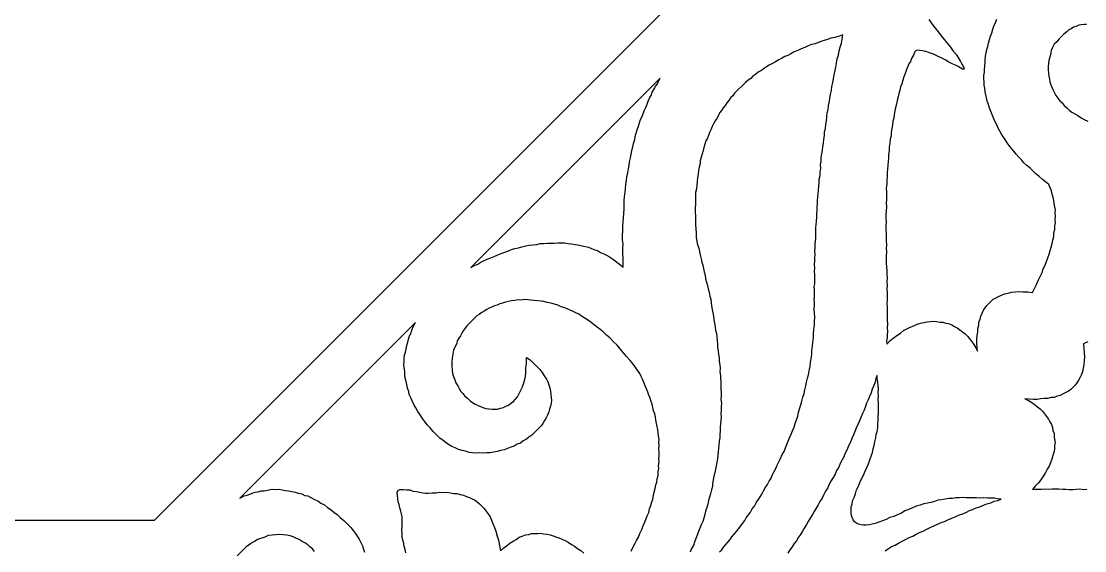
# Model space of a CAD drawing. Extents: x -535 to 535, y -535 to 535.
# Drawn here: x 121.8 to 240.6, y -333.4 to -274.3 of the extents above; entities that cross this region are included whole.
import ezdxf

# ---------------------------------------------------------------- set-up
doc = ezdxf.new("R2010")
doc.units = 0
doc.layers.add('LAYER_1', color=18, linetype='CONTINUOUS')
doc.layers.add('LAYER_2', color=150, linetype='CONTINUOUS')

msp = doc.modelspace()

# ---------------------------------------------------------------- linework, layer by layer
at = {"layer": 'LAYER_1'}
for points in [[(223.16, -274.11), (223.35, -274.37), (223.62, -274.71), (223.92, -275.08), (224.27, -275.5), (224.54, -275.91), (224.88, -276.32), (225.26, -276.77), (225.61, -277.18), (225.91, -277.63), (226.26, -278.04), (226.49, -278.41), (226.72, -278.79), (226.88, -279.08), (227.04, -279.38), (227.12, -279.6), (227.09, -279.63), (226.94, -279.63), (226.76, -279.51), (226.46, -279.35), (226.16, -279.19), (225.8, -279.03), (225.43, -278.87), (225.02, -278.6), (224.57, -278.37), (224.13, -278.2), (223.69, -277.96), (223.25, -277.8), (222.84, -277.67), (222.48, -277.59), (222.19, -277.57), (221.93, -277.53), (221.72, -277.59), (221.58, -277.73), (221.45, -278.08), (221.25, -278.43), (221.12, -278.79), (220.95, -279.04), (220.79, -279.43), (220.66, -279.78), (220.53, -280.14), (220.4, -280.49), (220.27, -280.85), (220.15, -281.28), (220.02, -281.63), (219.93, -282.03), (219.83, -282.35), (219.74, -282.74), (219.65, -283.13), (219.56, -283.53), (219.47, -283.92), (219.38, -284.31), (219.29, -284.71), (219.27, -285.11), (219.14, -285.46), (219.12, -285.86), (219.03, -286.25), (218.98, -286.68), (218.96, -287.08), (218.87, -287.47), (218.82, -287.9), (218.76, -288.34), (218.74, -288.73), (218.69, -289.16), (218.67, -289.56), (218.65, -289.96), (218.6, -290.39), (218.58, -290.78), (218.53, -291.22), (218.51, -291.61), (218.5, -292.08), (218.48, -292.48), (218.42, -292.91), (218.44, -293.34), (218.46, -293.71), (218.44, -294.18), (218.43, -294.57), (218.44, -295.01), (218.43, -295.48), (218.37, -295.84), (218.39, -296.27), (218.41, -296.7), (218.36, -297.14), (218.38, -297.57), (218.43, -297.97), (218.41, -298.37), (218.43, -298.8), (218.45, -299.24), (218.43, -299.63), (218.45, -300.07), (218.4, -300.5), (218.42, -300.93), (218.43, -301.3), (218.45, -301.73), (218.47, -302.16), (218.49, -302.53), (218.51, -302.96), (218.49, -303.36), (218.51, -303.79), (218.49, -304.19), (218.51, -304.62), (218.53, -304.99), (218.51, -305.38), (218.49, -305.78), (218.51, -306.21), (218.52, -306.58), (218.54, -306.94), (218.52, -307.33), (218.54, -307.7), (218.56, -308.13), (218.54, -308.53), (218.55, -308.89), (218.54, -309.29), (218.51, -309.61), (218.46, -309.97), (218.47, -310.33), (218.82, -309.99), (219.2, -309.68), (219.59, -309.37), (220.01, -309.1), (220.36, -308.83), (220.71, -308.62), (221.1, -308.46), (221.49, -308.3), (221.88, -308.13), (222.24, -308.01), (222.63, -307.91), (222.99, -307.86), (223.35, -307.8), (223.75, -307.78), (224.07, -307.83), (224.4, -307.88), (224.76, -307.9), (225.06, -307.99), (225.38, -308.04), (225.75, -308.2), (226.05, -308.36), (226.34, -308.51), (226.64, -308.74), (226.94, -308.97), (227.24, -309.2), (227.51, -309.47), (227.74, -309.77), (227.93, -310.03), (228.2, -310.37), (228.43, -310.74), (228.63, -311.14), (228.57, -310.67), (228.55, -310.24), (228.53, -309.8), (228.59, -309.37), (228.64, -309.01), (228.66, -308.62), (228.75, -308.22), (228.77, -307.9), (228.9, -307.54), (229, -307.22), (229.13, -306.87), (229.29, -306.55), (229.46, -306.3), (229.67, -306.02), (230.36, -305.33), (230.64, -305.2), (230.96, -305.03), (231.28, -304.86), (231.63, -304.74), (232.03, -304.65), (232.42, -304.55), (232.85, -304.5), (233.28, -304.45), (233.68, -304.5), (234.19, -304.52), (234.74, -304.58), (234.97, -304.12), (235.2, -303.67), (235.4, -303.24), (235.63, -302.78), (235.83, -302.36), (235.95, -301.93), (236.19, -301.54), (236.32, -301.11), (236.48, -300.72), (236.61, -300.29), (236.73, -299.87), (236.86, -299.51), (236.95, -299.12), (237.04, -298.72), (237.13, -298.33), (237.15, -297.93), (237.24, -297.54), (237.26, -297.14), (237.32, -296.78), (237.3, -296.42), (237.32, -296.03), (237.3, -295.66), (237.33, -295.34), (237.27, -295.01), (237.19, -294.65), (237.14, -294.32), (237.05, -293.95), (236.96, -293.59), (236.87, -293.22), (236.75, -292.89), (236.59, -292.52), (236.21, -292.22), (235.87, -291.95), (235.5, -291.64), (235.12, -291.34), (234.78, -291), (234.48, -290.69), (234.11, -290.39), (233.8, -290.09), (233.57, -289.79), (233.23, -289.45), (232.93, -289.14), (232.66, -288.81), (232.43, -288.51), (232.16, -288.17), (231.93, -287.87), (231.7, -287.5), (231.51, -287.24), (231.31, -286.9), (231.12, -286.57), (230.92, -286.24), (230.76, -285.87), (230.57, -285.53), (230.44, -285.2), (230.28, -284.83), (230.16, -284.5), (230.04, -284.17), (229.91, -283.84), (229.82, -283.48), (229.7, -283.22), (229.62, -282.85), (229.53, -282.49), (229.48, -282.16), (229.42, -281.76), (229.37, -281.43), (229.36, -281.07), (229.34, -280.71), (229.32, -280.35), (229.38, -279.99), (229.4, -279.66), (229.42, -279.27), (229.48, -278.91), (229.46, -278.55), (229.52, -278.19), (229.57, -277.83), (229.66, -277.43), (229.76, -277.11), (229.85, -276.72), (229.94, -276.33), (230.07, -275.97), (230.23, -275.58), (230.32, -275.19), (230.45, -274.83), (230.62, -274.44), (230.78, -274.05)], [(240.78, -274.64), (240.53, -274.66), (240.2, -274.69), (239.92, -274.74), (239.63, -274.88), (239.35, -274.94), (239.07, -275.14), (238.82, -275.24), (238.58, -275.48), (238.26, -275.72), (237.74, -276.24), (237.47, -276.59), (237.19, -276.86), (236.99, -277.22), (236.86, -277.57), (236.77, -277.97), (236.68, -278.29), (236.59, -278.68), (236.56, -279.01), (236.51, -279.36), (236.52, -279.73), (236.54, -280.09), (236.59, -280.42), (236.64, -280.74), (236.69, -281.07), (236.82, -281.4), (236.94, -281.73), (237.06, -281.99), (237.22, -282.29), (237.37, -282.58), (237.6, -282.88), (237.83, -283.18), (238.06, -283.41), (238.29, -283.71), (238.59, -283.94), (238.86, -284.2), (239.15, -284.43), (239.49, -284.63), (239.82, -284.82), (240.19, -285.06), (240.53, -285.25), (240.93, -285.45)], [(199.81, -333.54), (200.05, -333.3), (200.29, -332.98), (200.49, -332.7), (200.77, -332.42), (200.97, -332.14), (201.18, -331.86), (201.42, -331.55), (201.69, -331.27), (201.93, -330.96), (202.17, -330.64), (202.38, -330.36), (202.61, -330.05), (202.78, -329.73), (203.02, -329.42), (203.26, -329.1), (203.46, -328.75), (203.7, -328.43), (203.9, -328.08), (204.1, -327.73), (204.34, -327.41), (204.51, -327.1), (204.71, -326.74), (204.91, -326.39), (205.15, -326.01), (205.35, -325.65), (205.55, -325.3), (205.71, -324.91), (205.91, -324.56), (206.08, -324.24), (206.24, -323.85), (206.44, -323.5), (206.61, -323.11), (206.81, -322.68), (207.01, -322.33), (207.17, -321.94), (207.33, -321.55), (207.46, -321.19), (207.63, -320.8), (207.79, -320.41), (207.95, -320.02), (208.12, -319.63), (208.24, -319.2), (208.41, -318.81), (208.53, -318.38), (208.62, -317.99), (208.75, -317.56), (208.87, -317.13), (209, -316.71), (209.12, -316.28), (209.25, -315.85), (209.34, -315.46), (209.43, -314.99), (209.52, -314.6), (209.61, -314.13), (209.74, -313.78), (209.82, -313.31), (209.91, -312.84), (209.96, -312.41), (210.05, -311.95), (210.11, -311.52), (210.12, -311.05), (210.17, -310.61), (210.22, -310.11), (210.28, -309.68), (210.29, -309.21), (210.34, -308.71), (210.4, -308.28), (210.41, -307.81), (210.43, -307.34), (210.41, -306.9), (210.38, -306.4), (210.41, -306.07), (210.39, -305.71), (210.37, -305.35), (210.4, -305.02), (210.41, -304.63), (210.4, -304.26), (210.38, -303.9), (210.44, -303.62), (210.43, -303.25), (210.44, -302.86), (210.43, -302.57), (210.42, -302.2), (210.43, -301.81), (210.42, -301.45), (210.44, -301.05), (210.46, -300.72), (210.48, -300.33), (210.46, -299.97), (210.48, -299.57), (210.5, -299.17), (210.52, -298.85), (210.54, -298.52), (210.56, -298.13), (210.54, -297.77), (210.56, -297.37), (210.58, -296.97), (210.64, -296.61), (210.66, -296.22), (210.67, -295.82), (210.69, -295.42), (210.71, -295.03), (210.73, -294.63), (210.75, -294.3), (210.77, -293.91), (210.83, -293.55), (210.85, -293.15), (210.9, -292.72), (210.92, -292.32), (210.94, -291.93), (211.03, -291.53), (211.04, -291.14), (211.1, -290.71), (211.08, -290.34), (211.14, -289.91), (211.15, -289.52), (211.21, -289.08), (211.3, -288.69), (211.35, -288.33), (211.41, -287.9), (211.46, -287.47), (211.51, -287.04), (211.53, -286.64), (211.62, -286.25), (211.68, -285.82), (211.73, -285.39), (211.78, -284.95), (211.84, -284.52), (211.93, -284.13), (211.98, -283.7), (212.07, -283.23), (212.12, -282.87), (212.21, -282.48), (212.3, -282.01), (212.36, -281.58), (212.44, -281.12), (212.53, -280.72), (212.62, -280.26), (212.71, -279.79), (212.8, -279.4), (212.85, -278.97), (212.94, -278.5), (213.07, -278.07), (213.16, -277.61), (213.28, -277.18), (213.41, -276.75), (213.49, -276.28), (213.58, -275.82), (213.15, -275.94), (212.69, -276.1), (212.23, -276.19), (211.76, -276.35), (211.33, -276.48), (210.94, -276.64), (210.48, -276.8), (210.09, -276.89), (209.7, -277.05), (209.31, -277.22), (208.92, -277.38), (208.53, -277.54), (208.14, -277.71), (207.78, -277.91), (207.43, -278.11), (207.08, -278.24), (206.72, -278.44), (206.41, -278.61), (206.05, -278.81), (205.7, -279.01), (205.35, -279.21), (205.03, -279.38), (204.72, -279.62), (204.47, -279.79), (204.12, -279.99), (203.84, -280.19), (203.52, -280.43), (203.28, -280.67), (203, -280.88), (202.69, -281.12), (201.47, -282.33), (201.27, -282.61), (201.03, -282.85), (200.82, -283.13), (200.62, -283.41), (200.41, -283.69), (200.21, -283.97), (200.01, -284.25), (199.8, -284.53), (199.67, -284.81), (199.5, -285.13), (199.3, -285.41), (199.13, -285.73), (198.96, -286.05), (198.84, -286.4), (198.67, -286.72), (198.58, -287.04), (198.44, -287.33), (198.28, -287.64), (198.15, -288), (198.06, -288.39), (197.96, -288.71), (197.87, -289.11), (197.74, -289.46), (197.65, -289.86), (197.63, -290.18), (197.54, -290.57), (197.45, -290.97), (197.43, -291.36), (197.34, -291.76), (197.29, -292.19), (197.27, -292.59), (197.21, -293.02), (197.12, -293.41), (197.1, -293.81), (197.12, -294.24), (197.11, -294.71), (197.09, -295.11), (197.07, -295.58), (197.13, -296.05), (197.12, -296.52), (197.1, -296.99), (197.16, -297.46), (197.18, -297.97), (197.2, -298.4), (197.26, -298.87), (197.35, -299.24), (197.47, -299.64), (197.56, -300.01), (197.65, -300.37), (197.74, -300.81), (197.83, -301.18), (197.92, -301.54), (198.01, -301.91), (198.09, -302.27), (198.18, -302.64), (198.24, -303.04), (198.36, -303.44), (198.45, -303.81), (198.54, -304.17), (198.63, -304.54), (198.72, -304.97), (198.81, -305.34), (198.86, -305.74), (198.91, -306.07), (198.97, -306.47), (199.06, -306.83), (199.11, -307.23), (199.16, -307.63), (199.25, -308), (199.31, -308.4), (199.36, -308.8), (199.45, -309.16), (199.5, -309.56), (199.52, -309.93), (199.57, -310.33), (199.59, -310.69), (199.64, -311.09), (199.7, -311.49), (199.75, -311.89), (199.77, -312.25), (199.82, -312.65), (199.87, -313.05), (199.85, -313.45), (199.91, -313.85), (199.92, -314.14), (199.94, -314.57), (199.96, -314.93), (199.94, -315.33), (199.99, -315.73), (199.97, -316.13), (199.95, -316.52), (200.01, -316.92), (199.99, -317.32), (199.97, -317.72), (199.95, -318.11), (199.97, -318.47), (199.95, -318.87), (199.89, -319.23), (199.88, -319.63), (199.86, -320.02), (199.84, -320.42), (199.82, -320.82), (199.76, -321.18), (199.71, -321.61), (199.69, -322), (199.64, -322.36), (199.62, -322.76), (199.56, -323.12), (199.51, -323.55), (199.42, -323.94), (199.36, -324.3), (199.27, -324.7), (199.18, -325.09), (199.09, -325.48), (199.03, -325.91), (199.01, -326.24), (198.92, -326.63), (198.8, -327.06), (198.67, -327.42), (198.58, -327.81), (198.49, -328.2), (198.39, -328.6), (198.23, -328.99), (198.14, -329.38), (198.05, -329.77), (197.92, -330.13), (197.76, -330.52), (197.59, -330.91), (197.46, -331.27), (197.3, -331.66), (197.14, -332.05), (197.01, -332.47), (196.88, -332.83), (196.68, -333.18), (196.52, -333.57)], [(189.91, -333.47), (190.11, -333.04), (190.35, -332.65), (190.51, -332.26), (190.74, -331.88), (190.91, -331.49), (191.11, -331.06), (191.23, -330.71), (191.4, -330.31), (191.56, -329.92), (191.73, -329.53), (191.89, -329.14), (191.98, -328.75), (192.14, -328.36), (192.23, -327.97), (192.33, -327.65), (192.42, -327.25), (192.51, -326.86), (192.6, -326.46), (192.69, -326.07), (192.79, -325.75), (192.84, -325.39), (192.93, -325), (192.95, -324.6), (193.01, -324.24), (192.99, -323.88), (193.05, -323.52), (193.03, -323.16), (193.05, -322.76), (193.04, -322.4), (193.02, -322.04), (193.04, -321.64), (193.02, -321.28), (193.04, -320.95), (192.99, -320.63), (192.94, -320.23), (192.92, -319.87), (192.84, -319.57), (192.75, -319.21), (192.7, -318.81), (192.64, -318.48), (192.56, -318.11), (192.43, -317.78), (192.34, -317.42), (192.26, -317.05), (192.17, -316.76), (192.04, -316.36), (191.92, -316.03), (191.8, -315.7), (191.64, -315.33), (191.51, -315), (191.35, -314.63), (191.19, -314.26), (191.03, -313.96), (190.91, -313.63), (190.53, -313.11), (190.18, -312.62), (189.8, -312.17), (189.42, -311.72), (189.04, -311.27), (188.69, -310.86), (188.35, -310.45), (187.97, -310.07), (187.55, -309.65), (187.18, -309.35), (186.8, -308.97), (186.43, -308.66), (186.02, -308.39), (185.64, -308.09), (185.27, -307.78), (184.86, -307.51), (184.49, -307.28), (184.08, -307), (183.67, -306.81), (183.3, -306.64), (182.93, -306.48), (182.53, -306.28), (182.12, -306.16), (181.75, -306), (181.35, -305.87), (180.95, -305.75), (180.55, -305.69), (180.18, -305.6), (179.86, -305.55), (179.46, -305.5), (179.09, -305.48), (178.69, -305.43), (178.37, -305.38), (178, -305.36), (177.64, -305.42), (177.28, -305.4), (176.92, -305.46), (176.56, -305.51), (176.21, -305.57), (175.88, -305.67), (175.56, -305.76), (175.24, -305.85), (174.96, -305.99), (174.67, -306.05), (174.39, -306.18), (174.07, -306.34), (173.79, -306.48), (173.51, -306.68), (173.23, -306.81), (172.94, -307.02), (172.7, -307.19), (171.59, -308.29), (171.39, -308.57), (171.18, -308.85), (171.01, -309.1), (170.85, -309.42), (170.68, -309.66), (170.51, -309.98), (170.45, -310.27), (170.28, -310.59), (170.09, -311.01), (170, -311.48), (169.95, -311.91), (169.89, -312.34), (169.91, -312.77), (169.93, -313.21), (169.98, -313.61), (170.07, -313.97), (170.23, -314.34), (170.36, -314.67), (170.55, -315.01), (170.71, -315.3), (170.91, -315.64), (171.13, -315.86), (171.36, -316.16), (171.66, -316.39), (171.93, -316.66), (172.19, -316.85), (172.52, -317.05), (172.82, -317.2), (173.11, -317.29), (173.37, -317.41), (173.7, -317.53), (174.03, -317.58), (174.39, -317.6), (174.68, -317.61), (175, -317.59), (175.33, -317.49), (175.65, -317.4), (175.93, -317.27), (176.21, -317.14), (176.49, -316.93), (176.77, -316.73), (176.98, -316.52), (177.22, -316.21), (177.42, -315.85), (177.62, -315.5), (177.79, -315.11), (177.95, -314.65), (178.07, -314.15), (178.15, -313.61), (178.16, -313.07), (178.25, -312.46), (178.25, -311.84), (178.66, -312.11), (179.04, -312.49), (179.38, -312.83), (179.72, -313.17), (179.99, -313.51), (180.22, -313.88), (180.46, -314.25), (180.62, -314.55), (180.74, -314.88), (180.83, -315.24), (180.92, -315.61), (180.97, -315.94), (180.98, -316.3), (181.03, -316.63), (181.01, -316.95), (180.92, -317.27), (180.82, -317.59), (180.73, -317.92), (180.6, -318.27), (180.43, -318.59), (180.23, -318.87), (180.06, -319.19), (179.86, -319.47), (178.82, -320.5), (178.51, -320.74), (178.23, -320.95), (177.87, -321.15), (177.56, -321.39), (177.2, -321.52), (176.85, -321.72), (176.49, -321.85), (176.1, -322.01), (175.75, -322.14), (175.35, -322.23), (174.96, -322.32), (174.57, -322.41), (174.14, -322.47), (173.81, -322.49), (173.42, -322.51), (172.98, -322.49), (172.58, -322.51), (172.22, -322.49), (171.82, -322.44), (171.42, -322.31), (171.05, -322.22), (170.65, -322.09), (170.28, -321.93), (169.91, -321.77), (169.54, -321.54), (169.21, -321.34), (168.91, -321.11), (168.57, -320.85), (168.19, -320.47), (167.81, -320.09), (167.47, -319.68), (167.13, -319.34), (166.86, -318.93), (166.63, -318.63), (166.36, -318.22), (166.09, -317.88), (165.89, -317.47), (165.66, -317.1), (165.5, -316.73), (165.3, -316.33), (165.14, -315.96), (165.09, -315.63), (164.93, -315.26), (164.87, -314.86), (164.78, -314.5), (164.7, -314.13), (164.64, -313.73), (164.63, -313.37), (164.57, -312.97), (164.52, -312.64), (164.58, -312.28), (164.56, -311.92), (164.62, -311.56), (164.71, -311.24), (164.8, -310.85), (164.86, -310.49), (164.99, -310.13), (165.04, -309.77), (165.17, -309.42), (165.3, -309.14), (165.43, -308.78), (165.56, -308.42), (165.76, -308.07), (165.84, -307.92), (155.48, -318.28), (146.22, -327.54), (146.36, -327.47), (146.69, -327.3), (147.02, -327.2), (147.35, -327.09), (147.61, -326.98), (147.94, -326.88), (148.27, -326.85), (148.6, -326.74), (148.94, -326.71), (149.31, -326.64), (149.61, -326.57), (149.94, -326.54), (150.29, -326.57), (150.62, -326.54), (150.94, -326.6), (151.32, -326.68), (151.66, -326.71), (152.04, -326.78), (152.39, -326.89), (152.74, -326.99), (153.13, -327.06), (153.48, -327.23), (153.8, -327.3), (154.15, -327.47), (154.55, -327.68), (154.91, -327.85), (155.27, -328.09), (155.67, -328.3), (156, -328.58), (156.4, -328.85), (156.7, -329.09), (157.1, -329.37), (157.44, -329.71), (157.85, -330.05), (158.23, -330.43), (158.61, -330.81), (158.88, -331.14), (159.11, -331.44), (159.31, -331.77), (159.55, -332.13), (159.73, -332.49), (159.9, -332.85), (160.04, -333.23), (160.14, -333.58)], [(240.94, -310.1), (240.45, -310.3), (240.51, -310.84), (240.53, -311.35), (240.58, -311.75), (240.53, -312.18), (240.48, -312.61), (240.42, -313.04), (240.33, -313.43), (240.2, -313.79), (240.04, -314.11), (239.87, -314.43), (239.7, -314.67), (239.53, -314.92), (239.05, -315.4), (238.77, -315.61), (238.48, -315.74), (238.17, -315.9), (237.85, -316.07), (237.53, -316.16), (237.17, -316.29), (236.85, -316.32), (236.45, -316.41), (236.06, -316.43), (235.66, -316.44), (235.27, -316.53), (234.83, -316.52), (234.4, -316.5), (233.92, -316.44), (234.33, -316.64), (234.7, -316.87), (234.96, -317.06), (235.3, -317.33), (235.6, -317.56), (235.86, -317.83), (236.1, -318.13), (236.33, -318.42), (236.56, -318.72), (236.71, -319.02), (236.87, -319.32), (236.99, -319.65), (237.04, -319.97), (237.17, -320.31), (237.18, -320.67), (237.23, -320.99), (237.28, -321.32), (237.23, -321.68), (237.21, -322.08), (237.15, -322.44), (237.02, -322.79), (236.93, -323.19), (236.77, -323.58), (236.61, -323.97), (236.41, -324.32), (236.2, -324.67), (235.97, -325.06), (235.7, -325.48), (235.39, -325.86), (235.04, -326.21), (234.74, -326.59), (235.02, -326.53), (235.42, -326.52), (235.78, -326.53), (236.18, -326.51), (236.54, -326.53), (236.94, -326.51), (237.33, -326.49), (237.7, -326.51), (238.13, -326.53), (238.49, -326.54), (238.85, -326.56), (239.29, -326.58), (239.65, -326.52), (240.04, -326.5), (240.44, -326.56), (240.84, -326.54)], [(218.31, -333.42), (218.69, -333.18), (219.01, -332.94), (219.4, -332.78), (219.78, -332.55), (220.21, -332.35), (220.56, -332.15), (220.99, -331.95), (221.38, -331.78), (221.76, -331.55), (222.15, -331.39), (222.54, -331.22), (222.97, -331.02), (223.32, -330.82), (223.75, -330.62), (224.14, -330.46), (224.56, -330.26), (224.92, -330.13), (225.31, -329.97), (225.73, -329.77), (226.12, -329.61), (226.51, -329.45), (226.98, -329.29), (227.37, -329.12), (227.72, -328.92), (228.07, -328.79), (228.47, -328.63), (228.89, -328.5), (229.28, -328.34), (229.67, -328.18), (230.1, -328.05), (230.49, -327.89), (230.89, -327.8), (231.24, -327.67), (230.84, -327.61), (230.51, -327.56), (230.08, -327.54), (229.72, -327.53), (229.28, -327.51), (228.96, -327.53), (228.52, -327.51), (228.16, -327.5), (227.77, -327.51), (227.33, -327.49), (226.97, -327.48), (226.57, -327.5), (226.18, -327.52), (225.82, -327.57), (225.42, -327.59), (224.99, -327.64), (224.59, -327.73), (224.2, -327.75), (223.81, -327.92), (223.41, -328.01), (223.02, -328.1), (222.63, -328.19), (222.2, -328.32), (221.77, -328.44), (221.35, -328.64), (220.96, -328.8), (220.49, -328.96), (220.11, -329.2), (219.68, -329.4), (219.26, -329.59), (218.83, -329.72), (218.4, -329.92), (218.01, -330.08), (217.58, -330.21), (217.19, -330.37), (216.84, -330.43), (216.51, -330.52), (216.19, -330.54), (215.87, -330.56), (215.61, -330.52), (215.32, -330.43), (215.1, -330.35), (214.87, -330.2), (214.72, -329.97), (214.6, -329.71), (214.55, -329.46), (214.5, -329.2), (214.49, -328.84), (214.51, -328.52), (214.6, -328.2), (214.66, -327.84), (214.82, -327.45), (214.99, -327.06), (215.11, -326.63), (215.31, -326.2), (215.47, -325.81), (215.67, -325.39), (215.87, -324.96), (216.07, -324.54), (216.27, -324.11), (216.43, -323.72), (216.59, -323.26), (216.75, -322.87), (216.88, -322.44), (216.97, -322.05), (217.06, -321.65), (217.15, -321.26), (217.24, -320.79), (217.3, -320.44), (217.42, -320.08), (217.48, -319.65), (217.5, -319.25), (217.51, -318.86), (217.53, -318.46), (217.55, -318.06), (217.54, -317.7), (217.55, -317.3), (217.57, -316.91), (217.52, -316.51), (217.54, -316.11), (217.52, -315.75), (217.54, -315.35), (217.52, -314.99), (217.5, -314.55), (217.42, -314.19), (217.4, -313.83), (217.27, -314.18), (217.18, -314.58), (217.02, -314.97), (216.85, -315.36), (216.73, -315.78), (216.56, -316.18), (216.4, -316.57), (216.2, -316.92), (216.11, -317.31), (215.95, -317.7), (215.78, -318.09), (215.58, -318.52), (215.42, -318.91), (215.26, -319.3), (215.06, -319.72), (214.9, -320.11), (214.77, -320.47), (214.57, -320.89), (214.41, -321.28), (214.21, -321.71), (214.04, -322.1), (213.85, -322.52), (213.68, -322.91), (213.48, -323.27), (213.28, -323.69), (213.12, -324.08), (212.88, -324.47), (212.72, -324.86), (212.49, -325.25), (212.25, -325.63), (212.05, -325.99), (211.88, -326.38), (211.65, -326.76), (211.45, -327.12), (211.25, -327.54), (211.01, -327.93), (210.81, -328.28), (210.58, -328.67), (210.38, -329.02), (210.17, -329.37), (209.94, -329.76), (209.7, -330.15), (209.5, -330.5), (209.27, -330.89), (209.06, -331.24), (208.86, -331.59), (208.62, -331.91), (208.39, -332.29), (208.15, -332.61), (207.91, -332.99), (207.67, -333.31), (207.44, -333.7)], [(164.77, -333.64), (164.67, -333.29), (164.57, -332.94), (164.53, -332.6), (164.43, -332.25), (164.36, -331.87), (164.35, -331.49), (164.31, -331.08), (164.35, -330.74), (164.34, -330.3), (164.36, -329.89), (164.34, -329.62), (164.27, -329.31), (164.2, -328.99), (164.1, -328.64), (164.03, -328.26), (163.89, -327.94), (163.86, -327.6), (163.83, -327.25), (163.79, -326.91), (163.87, -326.67), (164.13, -326.58), (164.49, -326.59), (164.85, -326.61), (165.21, -326.62), (165.54, -326.75), (165.94, -326.8), (166.31, -326.89), (166.64, -326.94), (166.96, -326.99), (167.25, -327), (167.69, -326.95), (168.15, -326.93), (168.51, -326.88), (168.95, -326.9), (169.34, -326.88), (169.74, -326.93), (170.11, -327.02), (170.47, -327.04), (170.84, -327.13), (171.2, -327.21), (171.53, -327.34), (171.86, -327.46), (172.16, -327.62), (172.42, -327.74), (172.68, -327.93), (172.98, -328.16), (173.21, -328.39), (173.47, -328.65), (173.7, -328.95), (173.93, -329.25), (174.16, -329.62), (174.33, -329.99), (174.49, -330.36), (174.65, -330.8), (174.81, -331.24), (174.95, -331.79), (175.11, -332.23), (175.21, -332.81), (175.35, -333.43), (175.69, -333.09), (176.01, -332.85), (176.36, -332.58), (176.74, -332.34), (177.09, -332.14), (177.41, -331.9), (177.77, -331.77), (178.12, -331.64), (178.48, -331.59), (178.8, -331.49), (179.13, -331.47), (179.49, -331.49), (179.81, -331.46), (180.14, -331.51), (180.54, -331.57), (180.87, -331.62), (181.2, -331.74), (181.53, -331.86), (181.86, -331.99), (182.19, -332.11), (182.56, -332.27), (182.89, -332.47), (183.26, -332.7), (183.6, -332.9), (183.94, -333.16), (184.31, -333.4), (184.64, -333.67)], [(154.56, -333.5), (154.32, -333.2), (154.03, -332.97), (153.8, -332.74), (153.47, -332.54), (153.18, -332.37), (152.86, -332.17), (152.54, -332.04), (152.18, -331.86), (151.83, -331.76), (151.45, -331.69), (151.04, -331.65), (150.62, -331.61), (150.22, -331.63), (149.81, -331.66), (149.38, -331.72), (148.99, -331.88), (148.69, -332.02), (148.43, -332.07), (148.13, -332.21), (147.91, -332.35), (147.62, -332.49), (147.4, -332.64), (147.14, -332.82), (146.89, -333), (145.9, -333.99)]]:
    msp.add_lwpolyline(points, dxfattribs=at)
msp.add_lwpolyline([(189.05, -301.26), (189.03, -300.75), (189, -300.17), (188.98, -299.66), (189.03, -299.16), (188.97, -298.69), (188.95, -298.18), (189, -297.68), (188.98, -297.17), (189.03, -296.67), (189.08, -296.23), (189.1, -295.77), (189.15, -295.26), (189.16, -294.79), (189.14, -294.36), (189.19, -293.85), (189.24, -293.42), (189.3, -292.99), (189.35, -292.49), (189.4, -292.06), (189.45, -291.63), (189.54, -291.23), (189.63, -290.77), (189.69, -290.41), (189.74, -289.98), (189.87, -289.55), (189.92, -289.12), (190.01, -288.72), (190.1, -288.33), (190.19, -287.94), (190.32, -287.51), (190.38, -287.15), (190.5, -286.79), (190.6, -286.4), (190.76, -286.01), (190.85, -285.62), (190.98, -285.26), (191.15, -284.94), (191.27, -284.59), (191.4, -284.23), (191.57, -283.91), (191.7, -283.56), (191.83, -283.2), (191.99, -282.88), (192.16, -282.57), (192.29, -282.21), (192.49, -281.86), (192.66, -281.54), (192.86, -281.26), (192.99, -280.98), (193.16, -280.66), (172.02, -301.8), (172.37, -301.6), (172.79, -301.4), (173.15, -301.2), (173.5, -301), (173.85, -300.87), (174.24, -300.71), (174.63, -300.55), (175.02, -300.38), (175.41, -300.22), (175.81, -300.06), (176.23, -299.93), (176.55, -299.76), (176.94, -299.67), (177.34, -299.58), (177.73, -299.49), (178.16, -299.36), (178.59, -299.31), (178.95, -299.26), (179.38, -299.2), (179.77, -299.11), (180.17, -299.09), (180.57, -299.07), (180.97, -299.06), (181.33, -299.07), (181.72, -299.05), (182.12, -299.03), (182.48, -299.05), (182.88, -299.1), (183.28, -299.16), (183.68, -299.21), (184.01, -299.26), (184.45, -299.35), (184.81, -299.44), (185.18, -299.53), (185.51, -299.65), (185.88, -299.82), (186.17, -299.9), (186.5, -300.1), (186.87, -300.26), (187.17, -300.41), (187.5, -300.61), (187.84, -300.81), (188.14, -301.04), (188.47, -301.3), (188.77, -301.53), (189.03, -301.73)], close=True, dxfattribs=at)
at = {"layer": 'LAYER_2'}
msp.add_lwpolyline([(-330, 136.69), (-330, -136.69), (-136.69, -330), (136.69, -330), (330, -136.69), (330, 136.69), (136.69, 330), (-136.69, 330)], close=True, dxfattribs=at)

doc.saveas('drawing.dxf')
